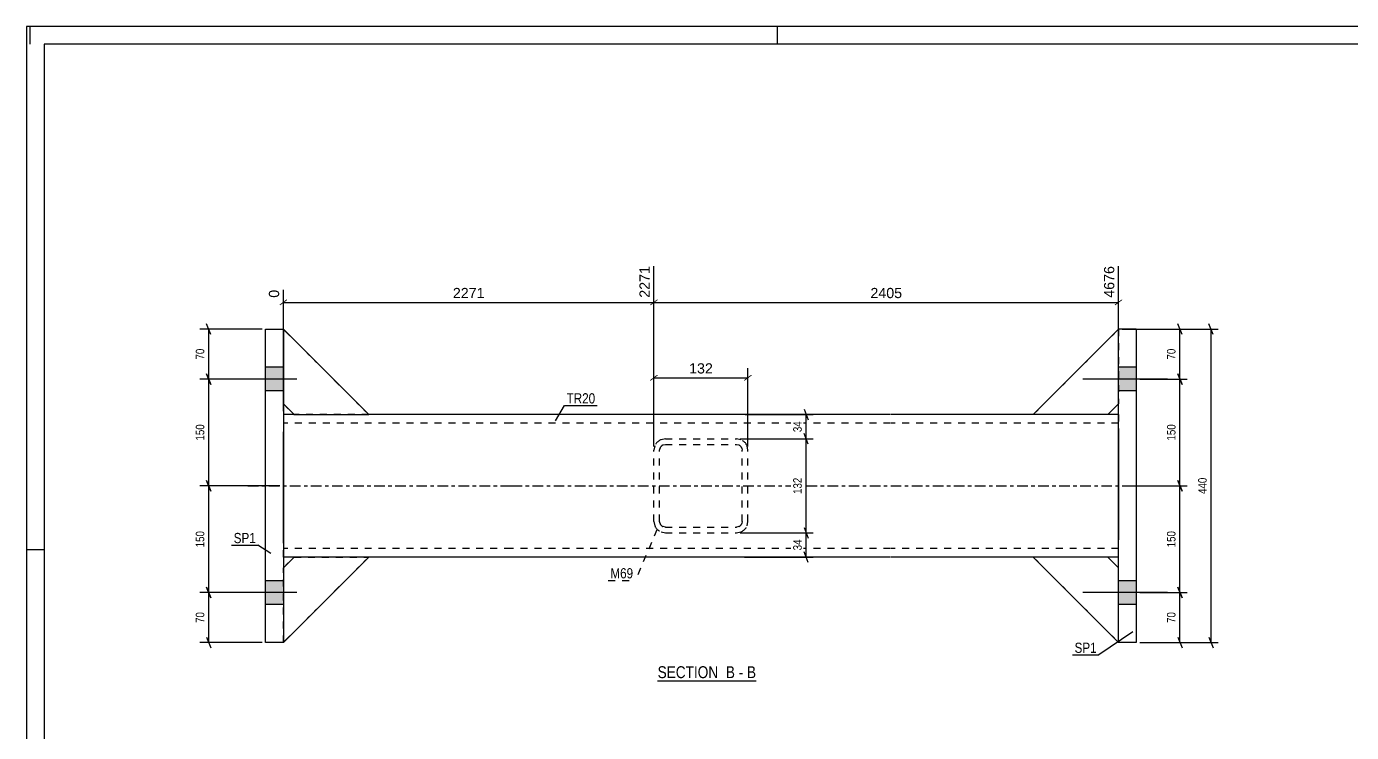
# Model space of a CAD drawing. Header units: millimetres. Extents: x 0 to 841, y 0 to 594.
# Drawn here: x 0 to 372.2, y 395.7 to 594 of the extents above; entities that cross this region are included whole.
import ezdxf

# ---------------------------------------------------------------- set-up
doc = ezdxf.new("R2010")
doc.units = ezdxf.units.MM
doc.linetypes.add('DXK_LINE_DOT2', pattern=[3.9198, 1.9599, -1.9599])
doc.linetypes.add('DXK_LINE_DOT3', pattern=[5.9187, 2.979, -0.9799, 0.9799, -0.9799])
doc.styles.add('Arial', font='ARIAL.TTF', dxfattribs={"height": 0.2})
doc.styles.add('Arial Narrow', font='ARIALN.TTF', dxfattribs={"height": 0.2})

# ---------------------------------------------------------------- blocks, each defined once
blk = doc.blocks.new('Unknown-389627297-1160')
at = {"color": 5, "linetype": 'Continuous'}
for p, q in [((841, 594), (0, 594)), ((0, 594), (0, 0)), ((1, 589), (1, 594)), ((211, 589), (211, 594)), ((836, 589), (5, 589)), ((5, 589), (5, 5)), ((5, 447), (0, 447))]:
    blk.add_line(p, q, dxfattribs=at)
blk = doc.blocks.new('Unknown-389627297-14 - 7436')
at = {"color": 6, "linetype": 'Continuous'}
blk.add_line((177.29, 410.2), (204.93, 410.2), dxfattribs=at)
at = {"color": 0, "linetype": 'Continuous'}
blk.add_wipeout([(195.4, 410.95), (195.4, 414.45), (177.29, 414.45), (177.29, 410.95)], dxfattribs=at)
at = {"color": 7, "linetype": 'Continuous', "style": 'Arial Narrow'}
blk.add_text('SECTION ', height=3.34, dxfattribs=at).set_placement((177.29, 410.95))
at = {"color": 0, "linetype": 'Continuous'}
blk.add_wipeout([(199, 410.95), (199, 414.45), (196.45, 414.45), (196.45, 410.95)], dxfattribs=at)
blk.add_wipeout([(201.33, 410.95), (201.33, 414.45), (200.05, 414.45), (200.05, 410.95)], dxfattribs=at)
at = {"color": 7, "linetype": 'Continuous', "style": 'Arial Narrow'}
blk.add_text('B', height=3.34, dxfattribs=at).set_placement((196.45, 410.95))
at = {"color": 0, "linetype": 'Continuous'}
blk.add_wipeout([(204.93, 410.95), (204.93, 414.45), (202.38, 414.45), (202.38, 410.95)], dxfattribs=at)
at = {"color": 7, "linetype": 'Continuous', "style": 'Arial Narrow'}
for s, p in [('B', (202.38, 410.95)), ('-', (200.05, 410.95))]:
    blk.add_text(s, height=3.34, dxfattribs=at).set_placement(p)
blk = doc.blocks.new('Part-389627297-7464 - 7436')
at = {"color": 7, "linetype": 'DXK_LINE_DOT2'}
for p, q in [((179.46, 478.17), (178.24, 477.93)), ((178.85, 476.45), (179.46, 476.57)), ((179.46, 478.17), (199.46, 478.17)), ((179.46, 476.57), (199.46, 476.57)), ((200.69, 477.93), (199.46, 478.17)), ((199.46, 476.57), (200.08, 476.45)), ((176.51, 476.2), (176.26, 474.97)), ((176.26, 454.97), (176.26, 474.97)), ((177.86, 474.97), (177.99, 475.59)), ((177.86, 454.97), (177.86, 474.97)), ((200.94, 475.59), (201.06, 474.97)), ((201.06, 454.97), (201.06, 474.97)), ((202.66, 474.97), (202.42, 476.2)), ((202.66, 454.97), (202.66, 474.97)), ((176.26, 454.97), (176.51, 453.75)), ((177.99, 454.36), (177.86, 454.97)), ((201.06, 454.97), (200.94, 454.36)), ((202.42, 453.75), (202.66, 454.97)), ((178.24, 452.02), (179.46, 451.77)), ((179.46, 453.37), (178.85, 453.5)), ((179.46, 453.37), (199.46, 453.37)), ((179.46, 451.77), (199.46, 451.77)), ((200.08, 453.5), (199.46, 453.37)), ((199.46, 451.77), (200.69, 452.02))]:
    blk.add_line(p, q, dxfattribs=at)
for centre, radius, start, end in [((179.46, 474.97), 3.2, 112.5, 157.5), ((179.46, 474.97), 1.6, 112.5, 157.5), ((199.46, 474.97), 1.6, 22.5, 67.5), ((199.46, 474.97), 3.2, 22.5, 67.5), ((179.46, 454.97), 1.6, 202.5, 247.5), ((199.46, 454.97), 1.6, 292.5, 337.5), ((179.46, 454.97), 3.2, 202.5, 247.5), ((199.46, 454.97), 3.2, 292.5, 337.5)]:
    blk.add_arc(centre, radius, start, end, dxfattribs=at)
blk = doc.blocks.new('Part-389627297-7490 - 7436')
at = {"color": 7, "linetype": 'DXK_LINE_DOT2'}
for p, q in [((303.76, 444.97), (282.76, 444.97)), ((282.76, 444.97), (306.76, 420.97)), ((306.76, 441.97), (303.76, 444.97)), ((306.76, 420.97), (306.76, 441.97))]:
    blk.add_line(p, q, dxfattribs=at)
blk = doc.blocks.new('Part-389627297-7466 - 7436')
at = {"color": 2, "linetype": 'Continuous'}
for p, q in [((306.76, 420.97), (306.76, 508.97)), ((311.76, 508.97), (306.76, 508.97)), ((311.76, 508.97), (311.76, 420.97)), ((311.76, 420.97), (306.76, 420.97))]:
    blk.add_line(p, q, dxfattribs=at)
blk = doc.blocks.new('Part-389627297-7493 - 7436')
at = {"color": 7, "linetype": 'DXK_LINE_DOT2'}
for p, q in [((282.76, 484.97), (306.76, 508.97)), ((306.76, 508.97), (306.76, 487.97)), ((306.76, 487.97), (303.76, 484.97)), ((303.76, 484.97), (282.76, 484.97))]:
    blk.add_line(p, q, dxfattribs=at)
blk = doc.blocks.new('Part-389627297-7469 - 7436')
at = {"color": 2, "linetype": 'Continuous'}
for p, q in [((67.16, 420.97), (67.16, 508.97)), ((67.16, 508.97), (72.16, 508.97)), ((72.16, 508.97), (72.16, 420.97)), ((72.16, 420.97), (67.16, 420.97))]:
    blk.add_line(p, q, dxfattribs=at)
blk = doc.blocks.new('Part-389627297-7491 - 7436')
at = {"color": 2, "linetype": 'Continuous'}
for p, q in [((303.76, 444.97), (282.76, 444.97)), ((282.76, 444.97), (306.76, 420.97)), ((306.76, 441.97), (303.76, 444.97))]:
    blk.add_line(p, q, dxfattribs=at)
at = {"color": 7, "linetype": 'DXK_LINE_DOT2'}
blk.add_line((306.76, 420.97), (306.76, 441.97), dxfattribs=at)
blk = doc.blocks.new('Part-389627297-7492 - 7436')
at = {"color": 7, "linetype": 'DXK_LINE_DOT2'}
for p, q in [((303.76, 444.97), (282.76, 444.97)), ((282.76, 444.97), (306.76, 420.97)), ((306.76, 441.97), (303.76, 444.97)), ((306.76, 420.97), (306.76, 441.97))]:
    blk.add_line(p, q, dxfattribs=at)
blk = doc.blocks.new('Part-389627297-7494 - 7436')
at = {"color": 2, "linetype": 'Continuous'}
for p, q in [((282.76, 484.97), (306.76, 508.97)), ((306.76, 487.97), (303.76, 484.97)), ((303.76, 484.97), (282.76, 484.97))]:
    blk.add_line(p, q, dxfattribs=at)
at = {"color": 7, "linetype": 'DXK_LINE_DOT2'}
blk.add_line((306.76, 487.97), (306.76, 508.97), dxfattribs=at)
blk = doc.blocks.new('Part-389627297-7495 - 7436')
at = {"color": 7, "linetype": 'DXK_LINE_DOT2'}
for p, q in [((282.76, 484.97), (306.76, 508.97)), ((306.76, 508.97), (306.76, 487.97)), ((306.76, 487.97), (303.76, 484.97)), ((303.76, 484.97), (282.76, 484.97))]:
    blk.add_line(p, q, dxfattribs=at)
blk = doc.blocks.new('Part-389627297-7496 - 7436')
at = {"color": 7, "linetype": 'DXK_LINE_DOT2'}
for p, q in [((72.16, 441.97), (75.16, 444.97)), ((96.16, 444.97), (72.16, 420.97)), ((75.16, 444.97), (96.16, 444.97)), ((72.16, 420.97), (72.16, 441.97))]:
    blk.add_line(p, q, dxfattribs=at)
blk = doc.blocks.new('Part-389627297-7497 - 7436')
at = {"color": 2, "linetype": 'Continuous'}
for p, q in [((72.16, 441.97), (75.16, 444.97)), ((96.16, 444.97), (72.16, 420.97)), ((96.16, 444.97), (75.16, 444.97))]:
    blk.add_line(p, q, dxfattribs=at)
at = {"color": 7, "linetype": 'DXK_LINE_DOT2'}
blk.add_line((72.16, 420.97), (72.16, 441.97), dxfattribs=at)
blk = doc.blocks.new('Part-389627297-7498 - 7436')
at = {"color": 7, "linetype": 'DXK_LINE_DOT2'}
for p, q in [((72.16, 441.97), (75.16, 444.97)), ((96.16, 444.97), (72.16, 420.97)), ((75.16, 444.97), (96.16, 444.97)), ((72.16, 420.97), (72.16, 441.97))]:
    blk.add_line(p, q, dxfattribs=at)
blk = doc.blocks.new('Part-389627297-7499 - 7436')
at = {"color": 7, "linetype": 'DXK_LINE_DOT2'}
for p, q in [((96.16, 484.97), (72.16, 508.97)), ((72.16, 508.97), (72.16, 487.97)), ((72.16, 487.97), (75.16, 484.97)), ((75.16, 484.97), (96.16, 484.97))]:
    blk.add_line(p, q, dxfattribs=at)
blk = doc.blocks.new('Part-389627297-7500 - 7436')
at = {"color": 2, "linetype": 'Continuous'}
for p, q in [((96.16, 484.97), (72.16, 508.97)), ((72.16, 487.97), (75.16, 484.97)), ((75.16, 484.97), (96.16, 484.97))]:
    blk.add_line(p, q, dxfattribs=at)
at = {"color": 7, "linetype": 'DXK_LINE_DOT2'}
blk.add_line((72.16, 508.97), (72.16, 487.97), dxfattribs=at)
blk = doc.blocks.new('Part-389627297-7501 - 7436')
at = {"color": 7, "linetype": 'DXK_LINE_DOT2'}
for p, q in [((96.16, 484.97), (72.16, 508.97)), ((72.16, 508.97), (72.16, 487.97)), ((72.16, 487.97), (75.16, 484.97)), ((75.16, 484.97), (96.16, 484.97))]:
    blk.add_line(p, q, dxfattribs=at)
blk = doc.blocks.new('Part-389627297-7502 - 7436')
at = {"color": 2, "linetype": 'Continuous'}
for p, q in [((75.16, 484.97), (72.16, 484.97)), ((136.16, 484.97), (96.16, 484.97)), ((242.66, 484.97), (136.26, 484.97)), ((282.76, 484.97), (242.76, 484.97)), ((306.76, 484.97), (303.76, 484.97)), ((72.16, 449.77), (72.16, 480.17)), ((306.76, 480.17), (306.76, 449.77)), ((75.16, 444.97), (72.16, 444.97)), ((136.16, 444.97), (96.16, 444.97)), ((242.66, 444.97), (136.26, 444.97)), ((282.76, 444.97), (242.76, 444.97)), ((306.76, 444.97), (303.76, 444.97))]:
    blk.add_line(p, q, dxfattribs=at)
at = {"color": 7, "linetype": 'DXK_LINE_DOT2'}
for p, q in [((72.16, 484.97), (72.16, 480.17)), ((72.16, 484.97), (72.16, 483.57)), ((96.16, 484.97), (75.16, 484.97)), ((303.76, 484.97), (282.76, 484.97)), ((306.76, 484.97), (306.76, 480.17)), ((306.76, 484.97), (306.76, 483.57)), ((136.16, 482.57), (72.16, 482.57)), ((242.66, 482.57), (136.26, 482.57)), ((306.76, 482.57), (242.76, 482.57)), ((72.16, 444.97), (72.16, 449.77)), ((136.16, 447.37), (72.16, 447.37)), ((242.66, 447.37), (136.26, 447.37)), ((306.76, 447.37), (242.76, 447.37)), ((306.76, 444.97), (306.76, 449.77)), ((96.16, 444.97), (75.16, 444.97)), ((303.76, 444.97), (282.76, 444.97))]:
    blk.add_line(p, q, dxfattribs=at)
at = {"color": 7, "linetype": 'DXK_LINE_DOT3'}
for p, q in [((62.16, 464.97), (136.16, 464.97)), ((136.26, 464.97), (242.66, 464.97)), ((242.76, 464.97), (316.76, 464.97))]:
    blk.add_line(p, q, dxfattribs=at)
blk = doc.blocks.new('Bolt-389627297-7504 - 7436')
at = {"linetype": 'Continuous'}
for points in [[(306.76, 498.27), (306.76, 491.67), (311.76, 491.67), (311.76, 498.27)], [(306.76, 498.27), (306.76, 491.67), (311.76, 491.67), (311.76, 498.27)], [(306.76, 438.27), (306.76, 431.67), (311.76, 431.67), (311.76, 438.27)], [(306.76, 438.27), (306.76, 431.67), (311.76, 431.67), (311.76, 438.27)]]:
    blk.add_hatch(color=1, dxfattribs=at).paths.add_polyline_path(points)
at = {"color": 1, "linetype": 'Continuous'}
for p, q in [((311.76, 498.27), (306.76, 498.27)), ((311.76, 498.27), (306.76, 498.27)), ((320.56, 494.97), (296.76, 494.97)), ((320.56, 494.97), (296.76, 494.97)), ((311.76, 491.67), (306.76, 491.67)), ((311.76, 491.67), (306.76, 491.67)), ((311.76, 438.27), (306.76, 438.27)), ((311.76, 438.27), (306.76, 438.27)), ((320.56, 434.97), (296.76, 434.97)), ((320.56, 434.97), (296.76, 434.97)), ((311.76, 431.67), (306.76, 431.67)), ((311.76, 431.67), (306.76, 431.67))]:
    blk.add_line(p, q, dxfattribs=at)
blk = doc.blocks.new('Bolt-389627297-7507 - 7436')
at = {"linetype": 'Continuous'}
for points in [[(67.16, 498.27), (67.16, 491.67), (72.16, 491.67), (72.16, 498.27)], [(67.16, 498.27), (67.16, 491.67), (72.16, 491.67), (72.16, 498.27)], [(67.16, 438.27), (67.16, 431.67), (72.16, 431.67), (72.16, 438.27)], [(67.16, 438.27), (67.16, 431.67), (72.16, 431.67), (72.16, 438.27)]]:
    blk.add_hatch(color=1, dxfattribs=at).paths.add_polyline_path(points)
at = {"color": 1, "linetype": 'Continuous'}
for p, q in [((72.16, 498.27), (67.16, 498.27)), ((72.16, 498.27), (67.16, 498.27)), ((75.96, 494.97), (52.16, 494.97)), ((75.96, 494.97), (52.16, 494.97)), ((72.16, 491.67), (67.16, 491.67)), ((72.16, 491.67), (67.16, 491.67)), ((72.16, 438.27), (67.16, 438.27)), ((72.16, 438.27), (67.16, 438.27)), ((75.96, 434.97), (52.16, 434.97)), ((75.96, 434.97), (52.16, 434.97)), ((72.16, 431.67), (67.16, 431.67)), ((72.16, 431.67), (67.16, 431.67))]:
    blk.add_line(p, q, dxfattribs=at)
blk = doc.blocks.new('StraightDimension-389627297-7867 - 7436')
at = {"color": 7, "linetype": 'Continuous'}
for p, q in [((200.46, 451.77), (221.02, 451.77)), ((218.42, 453.27), (219.62, 450.27)), ((219.02, 444.97), (219.02, 451.77)), ((201.7, 444.97), (221.02, 444.97)), ((219.62, 443.47), (218.42, 446.47))]:
    blk.add_line(p, q, dxfattribs=at)
at = {"color": 0}
blk.add_wipeout([(218.27, 450.4), (214.77, 450.4), (214.77, 446.35), (218.27, 446.35)], dxfattribs=at)
at = {"color": 3, "style": 'Arial Narrow'}
blk.add_text('34', height=2.386, rotation=90.0002, dxfattribs=at).set_placement((217.77, 446.85))
blk = doc.blocks.new('StraightDimension-389627297-7864 - 7436')
at = {"color": 7, "linetype": 'Continuous'}
for p, q in [((201.85, 484.97), (221.02, 484.97)), ((218.42, 486.47), (219.62, 483.47)), ((219.02, 478.17), (219.02, 484.97)), ((200.46, 478.17), (221.02, 478.17)), ((219.62, 476.67), (218.42, 479.67))]:
    blk.add_line(p, q, dxfattribs=at)
at = {"color": 0}
blk.add_wipeout([(218.27, 483.6), (214.77, 483.6), (214.77, 479.55), (218.27, 479.55)], dxfattribs=at)
at = {"color": 3, "style": 'Arial Narrow'}
blk.add_text('34', height=2.386, rotation=90.0002, dxfattribs=at).set_placement((217.77, 480.05))
blk = doc.blocks.new('StraightDimension-389627297-7868 - 7436')
at = {"color": 7, "linetype": 'Continuous'}
for p, q in [((324.61, 507.47), (323.41, 510.47)), ((312.76, 508.97), (326.01, 508.97)), ((324.01, 494.97), (324.01, 508.97)), ((323.41, 496.47), (324.61, 493.47)), ((312.76, 494.97), (326.01, 494.97))]:
    blk.add_line(p, q, dxfattribs=at)
at = {"color": 0}
blk.add_wipeout([(323.26, 504), (319.76, 504), (319.76, 499.95), (323.26, 499.95)], dxfattribs=at)
at = {"color": 3, "style": 'Arial Narrow'}
blk.add_text('70', height=2.386, rotation=90.0002, dxfattribs=at).set_placement((322.76, 500.45))
blk = doc.blocks.new('StraightDimension-389627297-7854 - 7436')
at = {"color": 7, "linetype": 'Continuous'}
for p, q in [((51.79, 507.47), (50.59, 510.47)), ((66.16, 508.97), (48.69, 508.97)), ((51.19, 494.97), (51.19, 508.97)), ((50.59, 496.47), (51.79, 493.47)), ((66.16, 494.97), (48.69, 494.97))]:
    blk.add_line(p, q, dxfattribs=at)
at = {"color": 0}
blk.add_wipeout([(50.44, 504), (46.94, 504), (46.94, 499.95), (50.44, 499.95)], dxfattribs=at)
at = {"color": 3, "style": 'Arial Narrow'}
blk.add_text('70', height=2.386, rotation=90.0002, dxfattribs=at).set_placement((49.94, 500.45))
blk = doc.blocks.new('StraightDimension-389627297-7856 - 7436')
at = {"color": 7, "linetype": 'Continuous'}
for p, q in [((51.79, 493.47), (50.59, 496.47)), ((66.16, 494.97), (48.69, 494.97)), ((51.19, 464.97), (51.19, 494.97)), ((50.59, 466.47), (51.79, 463.47)), ((71.16, 464.97), (48.69, 464.97))]:
    blk.add_line(p, q, dxfattribs=at)
at = {"color": 0}
blk.add_wipeout([(50.44, 482.76), (46.94, 482.76), (46.94, 477.19), (50.44, 477.19)], dxfattribs=at)
at = {"color": 3, "style": 'Arial Narrow'}
blk.add_text('150', height=2.386, rotation=90.0002, dxfattribs=at).set_placement((49.94, 477.69))
blk = doc.blocks.new('StraightDimension-389627297-7857 - 7436')
at = {"color": 7, "linetype": 'Continuous'}
for p, q in [((51.79, 463.47), (50.59, 466.47)), ((71.16, 464.97), (48.69, 464.97)), ((51.19, 434.97), (51.19, 464.97)), ((50.59, 436.47), (51.79, 433.47)), ((66.16, 434.97), (48.69, 434.97))]:
    blk.add_line(p, q, dxfattribs=at)
at = {"color": 0}
blk.add_wipeout([(50.44, 452.76), (46.94, 452.76), (46.94, 447.19), (50.44, 447.19)], dxfattribs=at)
at = {"color": 3, "style": 'Arial Narrow'}
blk.add_text('150', height=2.386, rotation=90.0002, dxfattribs=at).set_placement((49.94, 447.69))
blk = doc.blocks.new('StraightDimension-389627297-7858 - 7436')
at = {"color": 7, "linetype": 'Continuous'}
for p, q in [((51.79, 433.47), (50.59, 436.47)), ((66.16, 434.97), (48.69, 434.97)), ((51.19, 420.97), (51.19, 434.97)), ((66.16, 420.97), (48.69, 420.97)), ((50.59, 422.47), (51.79, 419.47))]:
    blk.add_line(p, q, dxfattribs=at)
at = {"color": 0}
blk.add_wipeout([(50.44, 430), (46.94, 430), (46.94, 425.95), (50.44, 425.95)], dxfattribs=at)
at = {"color": 3, "style": 'Arial Narrow'}
blk.add_text('70', height=2.386, rotation=90.0002, dxfattribs=at).set_placement((49.94, 426.45))
blk = doc.blocks.new('StraightDimension-389627297-7859 - 7436')
at = {"linetype": 'Continuous'}
for points in [[(71.26, 515.68), (71.06, 515.83), (73.06, 517.33), (73.26, 517.18)], [(177.16, 517.33), (177.36, 517.18), (175.36, 515.68), (175.16, 515.83)]]:
    blk.add_hatch(color=7, dxfattribs=at).paths.add_polyline_path(points)
at = {"color": 7, "linetype": 'Continuous'}
for p, q in [((176.26, 475.97), (176.26, 526.7)), ((72.16, 485.97), (72.16, 520.02)), ((72.16, 516.5), (176.26, 516.5))]:
    blk.add_line(p, q, dxfattribs=at)
at = {"color": 0, "linetype": 'Continuous'}
for points in [[(175.66, 527.3), (171.46, 527.3), (171.46, 517.2), (175.66, 517.2)], [(71.56, 520.62), (67.36, 520.62), (67.36, 517.2), (71.56, 517.2)]]:
    blk.add_wipeout(points, dxfattribs=at)
at = {"color": 0}
blk.add_wipeout([(129.26, 517.1), (129.26, 521.3), (119.17, 521.3), (119.17, 517.1)], dxfattribs=at)
at = {"color": 3, "linetype": 'Continuous', "style": 'Arial'}
for s, height, p in [('2271', 2.865, (175.06, 517.8)), ('0', 2.87, (70.96, 517.8))]:
    blk.add_text(s, height=height, rotation=90.0002, dxfattribs=at).set_placement(p)
at = {"color": 3, "style": 'Arial'}
blk.add_text('2271', height=2.865, dxfattribs=at).set_placement((119.77, 517.7))
blk = doc.blocks.new('StraightDimension-389627297-7861 - 7436')
at = {"linetype": 'Continuous'}
for points in [[(175.36, 515.68), (175.16, 515.83), (177.16, 517.33), (177.36, 517.18)], [(307.66, 517.33), (307.86, 517.18), (305.86, 515.68), (305.66, 515.83)]]:
    blk.add_hatch(color=7, dxfattribs=at).paths.add_polyline_path(points)
at = {"color": 7, "linetype": 'Continuous'}
for p, q in [((176.26, 475.97), (176.26, 526.7)), ((306.76, 485.97), (306.76, 526.7)), ((176.26, 516.5), (306.76, 516.5))]:
    blk.add_line(p, q, dxfattribs=at)
at = {"color": 0, "linetype": 'Continuous'}
blk.add_wipeout([(306.16, 527.3), (301.96, 527.3), (301.96, 517.2), (306.16, 517.2)], dxfattribs=at)
at = {"color": 0}
blk.add_wipeout([(246.56, 517.1), (246.56, 521.3), (236.47, 521.3), (236.47, 517.1)], dxfattribs=at)
at = {"color": 3, "linetype": 'Continuous', "style": 'Arial'}
blk.add_text('4676', height=2.865, rotation=90.0002, dxfattribs=at).set_placement((305.56, 517.8))
at = {"color": 3, "style": 'Arial'}
blk.add_text('2405', height=2.865, dxfattribs=at).set_placement((237.07, 517.7))
blk = doc.blocks.new('StraightDimension-389627297-7862 - 7436')
at = {"linetype": 'Continuous'}
for points in [[(175.36, 494.5), (175.16, 494.65), (177.16, 496.15), (177.36, 496)], [(203.56, 496.15), (203.76, 496), (201.76, 494.5), (201.56, 494.65)]]:
    blk.add_hatch(color=7, dxfattribs=at).paths.add_polyline_path(points)
at = {"color": 7, "linetype": 'Continuous'}
for p, q in [((176.26, 475.97), (176.26, 498.03)), ((176.26, 495.33), (202.66, 495.33)), ((202.66, 475.97), (202.66, 498.03))]:
    blk.add_line(p, q, dxfattribs=at)
at = {"color": 0}
blk.add_wipeout([(193.4, 495.93), (193.4, 500.13), (185.53, 500.13), (185.53, 495.93)], dxfattribs=at)
at = {"color": 3, "style": 'Arial'}
blk.add_text('132', height=2.865, dxfattribs=at).set_placement((186.13, 496.53))
blk = doc.blocks.new('StraightDimension-389627297-7866 - 7436')
at = {"color": 7, "linetype": 'Continuous'}
for p, q in [((200.46, 478.17), (221.02, 478.17)), ((219.62, 476.67), (218.42, 479.67)), ((219.02, 451.77), (219.02, 478.17)), ((200.46, 451.77), (221.02, 451.77)), ((218.42, 453.27), (219.62, 450.27))]:
    blk.add_line(p, q, dxfattribs=at)
at = {"color": 0}
blk.add_wipeout([(218.27, 467.76), (214.77, 467.76), (214.77, 462.19), (218.27, 462.19)], dxfattribs=at)
at = {"color": 3, "style": 'Arial Narrow'}
blk.add_text('132', height=2.386, rotation=90.0002, dxfattribs=at).set_placement((217.77, 462.69))
blk = doc.blocks.new('StraightDimension-389627297-7870 - 7436')
at = {"color": 7, "linetype": 'Continuous'}
for p, q in [((324.61, 493.47), (323.41, 496.47)), ((312.76, 494.97), (326.01, 494.97)), ((324.01, 464.97), (324.01, 494.97)), ((323.41, 466.47), (324.61, 463.47)), ((307.76, 464.97), (326.01, 464.97))]:
    blk.add_line(p, q, dxfattribs=at)
at = {"color": 0}
blk.add_wipeout([(323.26, 482.76), (319.76, 482.76), (319.76, 477.19), (323.26, 477.19)], dxfattribs=at)
at = {"color": 3, "style": 'Arial Narrow'}
blk.add_text('150', height=2.386, rotation=90.0002, dxfattribs=at).set_placement((322.76, 477.69))
blk = doc.blocks.new('StraightDimension-389627297-7871 - 7436')
at = {"color": 7, "linetype": 'Continuous'}
for p, q in [((324.61, 463.47), (323.41, 466.47)), ((307.76, 464.97), (326.01, 464.97)), ((324.01, 434.97), (324.01, 464.97)), ((323.41, 436.47), (324.61, 433.47)), ((312.76, 434.97), (326.01, 434.97))]:
    blk.add_line(p, q, dxfattribs=at)
at = {"color": 0}
blk.add_wipeout([(323.26, 452.76), (319.76, 452.76), (319.76, 447.19), (323.26, 447.19)], dxfattribs=at)
at = {"color": 3, "style": 'Arial Narrow'}
blk.add_text('150', height=2.386, rotation=90.0002, dxfattribs=at).set_placement((322.76, 447.69))
blk = doc.blocks.new('StraightDimension-389627297-7872 - 7436')
at = {"color": 7, "linetype": 'Continuous'}
for p, q in [((324.61, 433.47), (323.41, 436.47)), ((312.76, 434.97), (326.01, 434.97)), ((324.01, 420.97), (324.01, 434.97)), ((312.76, 420.97), (326.01, 420.97)), ((323.41, 422.47), (324.61, 419.47))]:
    blk.add_line(p, q, dxfattribs=at)
at = {"color": 0}
blk.add_wipeout([(323.26, 430), (319.76, 430), (319.76, 425.95), (323.26, 425.95)], dxfattribs=at)
at = {"color": 3, "style": 'Arial Narrow'}
blk.add_text('70', height=2.386, rotation=90.0002, dxfattribs=at).set_placement((322.76, 426.45))
blk = doc.blocks.new('StraightDimension-389627297-7873 - 7436')
at = {"color": 7, "linetype": 'Continuous'}
for p, q in [((333.38, 507.47), (332.18, 510.47)), ((307.76, 508.97), (334.78, 508.97)), ((332.78, 420.97), (332.78, 508.97)), ((312.76, 420.97), (334.78, 420.97)), ((332.18, 422.47), (333.38, 419.47))]:
    blk.add_line(p, q, dxfattribs=at)
at = {"color": 0}
blk.add_wipeout([(332.03, 467.76), (328.53, 467.76), (328.53, 462.19), (332.03, 462.19)], dxfattribs=at)
at = {"color": 3, "style": 'Arial Narrow'}
blk.add_text('440', height=2.386, rotation=90.0002, dxfattribs=at).set_placement((331.53, 462.69))
blk = doc.blocks.new('Mark-389627297-8050 - 7436')
at = {"color": 0}
blk.add_wipeout([(170.41, 438.97), (170.41, 441.97), (164.02, 441.97), (164.02, 438.97)], dxfattribs=at)
blk.add_wipeout([(170.41, 438.97), (170.41, 441.97), (164.02, 441.97), (164.02, 438.97)], dxfattribs=at)
at = {"color": 30, "linetype": 'DXK_LINE_DOT2'}
for p in [(177.11, 452.62), (163.42, 438.37)]:
    blk.add_line(p, (171.01, 438.37), dxfattribs=at)
at = {"color": 3, "style": 'Arial Narrow'}
blk.add_text('M69', height=2.863, dxfattribs=at).set_placement((164.02, 438.97))
blk = doc.blocks.new('Mark-389627297-7811 - 7436')
at = {"color": 0}
blk.add_wipeout([(300.63, 418.05), (300.63, 421.05), (294.42, 421.05), (294.42, 418.05)], dxfattribs=at)
blk.add_wipeout([(300.63, 418.05), (300.63, 421.05), (294.42, 421.05), (294.42, 418.05)], dxfattribs=at)
at = {"color": 30, "linetype": 'Continuous'}
for p in [(310.75, 423.98), (293.82, 417.45)]:
    blk.add_line(p, (301.23, 417.45), dxfattribs=at)
at = {"color": 3, "style": 'Arial Narrow'}
blk.add_text('SP1', height=2.863, dxfattribs=at).set_placement((294.42, 418.05))
blk = doc.blocks.new('Mark-389627297-7814 - 7436')
at = {"color": 0}
blk.add_wipeout([(64.41, 448.87), (64.41, 451.87), (58.2, 451.87), (58.2, 448.87)], dxfattribs=at)
blk.add_wipeout([(64.41, 448.87), (64.41, 451.87), (58.2, 451.87), (58.2, 448.87)], dxfattribs=at)
at = {"color": 30, "linetype": 'Continuous'}
for p in [(57.6, 448.27), (68.59, 445.92)]:
    blk.add_line(p, (65.01, 448.27), dxfattribs=at)
at = {"color": 3, "style": 'Arial Narrow'}
blk.add_text('SP1', height=2.863, dxfattribs=at).set_placement((58.2, 448.87))
blk = doc.blocks.new('Mark-389627297-7817 - 7436')
at = {"color": 0}
blk.add_wipeout([(159.75, 488.11), (159.75, 491.11), (151.72, 491.11), (151.72, 488.11)], dxfattribs=at)
blk.add_wipeout([(159.75, 488.11), (159.75, 491.11), (151.72, 491.11), (151.72, 488.11)], dxfattribs=at)
at = {"color": 30, "linetype": 'Continuous'}
for p, q in [((148.62, 483.18), (151.12, 487.51)), ((151.12, 487.51), (160.35, 487.51))]:
    blk.add_line(p, q, dxfattribs=at)
at = {"color": 3, "style": 'Arial Narrow'}
blk.add_text('TR20', height=2.863, dxfattribs=at).set_placement((151.72, 488.11))

msp = doc.modelspace()

# ---------------------------------------------------------------- block references
for name in ['Unknown-389627297-1160', 'Part-389627297-7469 - 7436', 'Part-389627297-7499 - 7436', 'Part-389627297-7500 - 7436', 'Part-389627297-7501 - 7436', 'Part-389627297-7493 - 7436', 'Part-389627297-7494 - 7436', 'Part-389627297-7495 - 7436', 'Part-389627297-7466 - 7436', 'Bolt-389627297-7507 - 7436', 'Bolt-389627297-7504 - 7436', 'Part-389627297-7502 - 7436', 'Part-389627297-7464 - 7436', 'Part-389627297-7496 - 7436', 'Part-389627297-7497 - 7436', 'Part-389627297-7498 - 7436', 'Part-389627297-7490 - 7436', 'Part-389627297-7491 - 7436', 'Part-389627297-7492 - 7436']:
    msp.add_blockref(name, (0, 0))

# ---------------------------------------------------------------- next in the draw order: block references
for name in ['StraightDimension-389627297-7854 - 7436', 'StraightDimension-389627297-7868 - 7436', 'StraightDimension-389627297-7864 - 7436', 'Mark-389627297-8050 - 7436', 'StraightDimension-389627297-7867 - 7436', 'Unknown-389627297-14 - 7436']:
    msp.add_blockref(name, (0, 0))

# ---------------------------------------------------------------- next in the draw order: block references
msp.add_blockref('StraightDimension-389627297-7856 - 7436', (0, 0))

# ---------------------------------------------------------------- next in the draw order: block references
for name in ['StraightDimension-389627297-7859 - 7436', 'StraightDimension-389627297-7857 - 7436']:
    msp.add_blockref(name, (0, 0))

# ---------------------------------------------------------------- next in the draw order: block references
for name in ['StraightDimension-389627297-7861 - 7436', 'Mark-389627297-7817 - 7436', 'Mark-389627297-7814 - 7436', 'StraightDimension-389627297-7858 - 7436']:
    msp.add_blockref(name, (0, 0))

# ---------------------------------------------------------------- next in the draw order: block references
for name in ['StraightDimension-389627297-7862 - 7436', 'StraightDimension-389627297-7870 - 7436']:
    msp.add_blockref(name, (0, 0))

# ---------------------------------------------------------------- next in the draw order: block references
for name in ['StraightDimension-389627297-7866 - 7436', 'StraightDimension-389627297-7871 - 7436']:
    msp.add_blockref(name, (0, 0))

# ---------------------------------------------------------------- next in the draw order: block references
msp.add_blockref('StraightDimension-389627297-7872 - 7436', (0, 0))

# ---------------------------------------------------------------- next in the draw order: block references
msp.add_blockref('StraightDimension-389627297-7873 - 7436', (0, 0))

# ---------------------------------------------------------------- next in the draw order: block references
msp.add_blockref('Mark-389627297-7811 - 7436', (0, 0))

doc.saveas('drawing.dxf')
